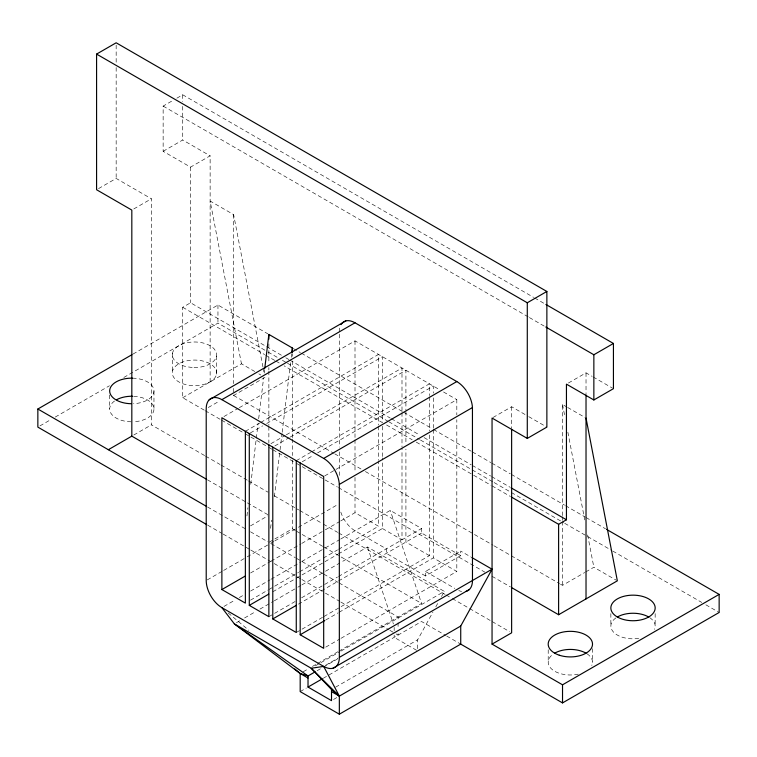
<?xml version="1.0" encoding="UTF-8"?>
<svg xmlns="http://www.w3.org/2000/svg" width="757" height="757" viewBox="0 0 757 757"><rect width="100%" height="100%" fill="white"/><g stroke="black" fill="none" stroke-linecap="round" stroke-linejoin="round"><path stroke-width="0.57" stroke-dasharray="3.79 2.84" d="M246.933 515.952L247.918 507.748M250.747 484.329L258.109 423.428M258.676 418.744L263.625 377.752M264.193 373.069L264.619 369.558M270.561 528.339L271.555 520.144M274.384 496.724L279.901 451.049M280.043 449.876L282.03 433.477M282.172 432.304L290.66 362.035M291.227 357.351L291.653 353.841M417.656 648.683L417.656 639.797L432.985 611.987M435.824 606.84L438.653 601.683M441.492 596.535L444.331 591.387L367.486 547.018L340.858 562.394M210.134 381.897L210.134 155.828L190.556 167.136L163.143 151.305L163.143 106.094L172.937 100.444M176.854 98.183L182.721 94.795L533.628 297.387M98.542 188.607L116.162 178.434L151.4 198.779L151.4 424.847L204.617 455.572M163.143 151.305L182.721 140.007L210.134 155.828M133.781 208.951L151.4 198.779M204.229 410.133L182.721 397.718L182.721 307.295L190.556 302.772L281.708 355.402M133.024 354.068L217.959 305.033L267.798 333.809M39.894 425.926L51.154 419.425M55.252 417.06L109.491 385.748M123.817 377.478L217.959 323.116L267.06 351.466M182.721 397.718L241.455 363.805L254.74 371.479M133.781 435.02L151.4 424.847M208.27 407.512L219.53 401.011M233.629 388.369L233.629 395.457L264.95 377.374M223.93 416.558L238.266 408.278M239.288 407.692L355.005 340.877L439.448 389.628M245.372 431.301L259.708 423.031M260.73 422.434L378.5 354.446L378.5 425.046M250.312 432.976L262.603 425.879M266.701 423.513L382.417 356.708L382.417 422.605L284.121 365.83M270.911 443.687L285.247 435.407M286.278 434.811L401.995 368.006L401.995 411.543M274.829 445.949L289.165 437.669M290.186 437.073L405.913 370.268L405.913 410.275M296.271 460.691L310.607 452.412M311.638 451.825L429.399 383.827L429.399 395.599M302.242 461.77L313.502 455.269M317.599 452.904L433.316 386.089L433.316 393.148M324.706 475.926L334.944 470.012M335.976 469.416L456.812 399.658L456.812 414.95M250.482 525.888L267.846 515.858M295.41 530.591L292.363 528.831L268.867 542.4L295.315 557.672M207.238 579.919L222.605 571.043M223.627 570.456L246.157 557.445M247.179 556.859L269.71 543.848M270.732 543.261L273.807 541.482M274.829 540.895L297.359 527.884M298.381 527.298L338.322 504.238M493.025 417.495L511.628 406.755L527.733 416.057M568.403 383.023L586.022 372.851L592.116 376.361M250.558 572.992L270.012 561.76M271.034 561.164L300.728 544.028M301.759 543.431L324.289 530.42M325.311 529.834L339.647 521.554M340.669 520.967L355.005 512.688L378.5 526.247L378.5 461.524M223.93 606.452L235.19 599.951M239.288 597.585L244.407 594.624M250.558 591.075L270.012 579.843M271.034 579.256L300.728 562.11M301.759 561.514L324.289 548.513M325.311 547.917L339.647 539.637M340.669 539.05L390.243 510.426L421.573 528.509L421.573 533.032L460.729 555.638L460.729 551.115L470.835 556.953M250.491 600.159L267.902 590.1M268.924 589.514L298.627 572.368M299.649 571.772L322.179 558.77M323.201 558.174L337.537 549.904M338.559 549.308L378.5 526.247M272.842 591.775L295.372 578.764M296.271 578.244L337.821 554.256M338.379 553.935L382.417 528.509L382.417 457.909M236.402 622.699L240.499 620.333M244.596 617.967L255.857 611.467M259.954 609.101L273.268 601.408M274.289 600.821L296.82 587.811M297.851 587.224L300.917 585.445M301.948 584.858L324.469 571.847M325.501 571.261L339.836 562.981M268.867 616.671L295.495 601.304M301.636 597.756L337.48 577.061M338.502 576.474L421.573 528.509M298.381 604.152L421.573 533.032M296.271 632.502L322.898 617.125M323.92 616.539L429.399 555.638L429.399 432.077M325.794 619.983L338.076 612.886M339.108 612.29L433.316 557.9L456.812 571.459L456.812 419.662M460.729 555.638L425.491 575.982L425.491 571.459L460.729 551.115M325.728 647.14L340.063 638.861M341.095 638.274L456.812 571.459M303.245 671.743L308.345 668.8M312.423 666.444L316.502 664.088M317.524 663.501L337.915 651.73M338.937 651.143L421.573 603.433L390.243 510.426M315.3 665.886L339.884 651.692M340.905 651.105L444.331 591.387M325.728 665.223L338.019 658.136M317.145 670.702L322.208 667.769M323.22 667.191L337.414 658.997M300.188 691.595L306.311 688.066M323.22 678.3L421.573 621.516L445.665 635.426M335.569 687.186L417.656 639.797M333.544 699.468L337.594 697.131M560.483 584.167L562.527 585.35L584.764 572.51M585.767 571.932L593.857 567.267L616.321 580.241M534.66 297.974L544.889 303.888M163.143 106.094L528.377 316.956M529.398 317.552L544.747 326.409M593.128 376.948L612.413 388.086M262.953 366.984L233.629 214.61L210.134 201.04L241.455 363.805M562.527 515.612L562.527 404.493L566.615 406.859M567.636 407.446L585 417.467M528.746 416.643L546.866 427.099M443.536 391.984L456.812 399.658M293.224 348.485L300.368 352.611M301.39 353.197L402.762 411.723M403.784 412.319L432.455 428.869M433.477 429.456L471.365 451.333M472.387 451.92L490.82 462.565M491.842 463.152L510.275 473.797M511.297 474.384L564.542 505.127M565.564 505.714L585.019 516.946M586.041 517.542L605.496 528.774M285.805 357.768L288.881 359.537M289.903 360.133L390.281 418.082M391.303 418.668L419.984 435.228M424.081 437.593L471.195 464.798M472.217 465.385L490.65 476.03M491.681 476.626L510.114 487.262M268.082 352.052L278.311 357.957M282.399 360.323L286.496 362.679M287.518 363.275L387.754 421.147M388.776 421.734L419.463 439.448M420.485 440.044L493.1 481.972M494.132 482.559L563.681 522.718M564.703 523.305L611.751 550.471M612.773 551.058L701.758 602.44M705.855 604.796L719.15 612.479M182.721 307.295L264.666 354.598M265.688 355.194L274.905 360.512M275.927 361.098L280.024 363.464M386.543 424.97L412.149 439.751M416.246 442.116L491.019 485.284M492.041 485.871L510.473 496.516M258.818 373.835L260.862 375.018M233.629 395.457L333.723 453.254M334.745 453.84L361.307 469.17M365.394 471.535L493.072 545.248M494.094 545.835L559.461 583.581M205.261 410.729L220.618 419.596M221.64 420.192L244.18 433.193M245.202 433.789L267.732 446.8M268.763 447.387L271.829 449.166M272.851 449.753L295.391 462.764M296.413 463.36L337.385 487.006M338.407 487.603L484.868 572.16M492.041 576.295L510.473 586.94M382.417 528.509L401.995 539.817L401.995 448.03M429.399 555.638L405.913 542.078L405.913 449.109M425.491 571.459L454.787 588.378M425.491 575.982L386.335 553.376L386.335 548.853L355.005 530.771A22.152 12.784 60 0 1 340.697 511.779M205.639 456.159L219.965 464.429M220.987 465.025L247.596 480.383M248.618 480.979L268.063 492.201M274.204 495.75L298.769 509.925M299.791 510.521L322.302 523.513M323.324 524.109L337.65 532.379M338.682 532.966L445.107 594.415M446.128 595.002L451.248 597.964M452.27 598.55L468.649 608.003M469.671 608.6L491.161 621.005M492.182 621.592L509.584 631.641M207.503 479.843L246.366 502.279M247.388 502.866L267.846 514.675M296.432 531.187L322.879 546.45M323.901 547.046L421.573 603.433M446.668 636.012L460.729 644.122M207.532 506.982L245.372 528.831M250.482 531.783L267.846 541.804M296.337 558.259L322.785 573.532M323.807 574.118L338.048 582.341M339.07 582.928L398.078 616.993L398.078 621.516M207.73 525.188L222.056 533.458M223.078 534.045L249.687 549.412M250.709 549.998L273.23 563M274.252 563.587L300.86 578.954M301.882 579.54L324.393 592.542M325.415 593.128L339.742 601.399M340.773 601.995L388.871 629.767M389.893 630.354L395.012 633.306M396.034 633.902L398.078 635.085L398.078 632.824M416.634 650.32L394.16 637.337L394.16 635.123M228.179 612.933L248.883 630.354M367.486 547.018L393.413 623.995M562.527 404.493L564.977 417.192M567.864 432.2L584.745 519.936M587.631 534.944L593.857 567.267M263.171 368.139L264.061 372.756M655.155 613.605L655.155 626.039M610.861 613.605L610.861 626.039M592.513 648.645L592.513 662.205M586.022 372.851L586.022 393.716M562.527 516.794L562.527 520.333M562.527 521.516L562.527 585.35M548.21 649.771L548.21 662.205M511.628 406.755L511.628 427.951M433.316 397.86L433.316 428.453M433.316 429.635L433.316 557.9M429.399 396.772L429.399 430.903M405.913 411.458L405.913 444.406M401.995 412.726L401.995 446.848M398.078 622.651L398.078 628.301M394.16 627.345L394.16 630.676M382.417 426.238L382.417 456.802M378.5 426.229L378.5 460.351M355.005 340.877L355.005 438.549M355.005 439.732L355.005 472.68M355.005 477.383L355.005 512.688M339.344 334.187L339.344 447.16M339.344 451.863L339.344 475.405M292.363 353.888L292.363 356.254M292.363 360.985L292.363 437.82M292.363 438.994L292.363 455.544M292.363 460.275L292.363 528.831M268.867 343.877L268.867 362.783M268.867 367.514L268.867 369.88M268.867 371.062L268.867 425.434M268.867 426.617L268.867 443.167M233.629 214.61L233.629 383.638M217.959 305.033L217.959 323.116M216.502 356.064L216.502 374.147A22.152 12.784 0 0 1 181.51 383.222A22.152 12.784 0 0 1 185.399 361.184A22.152 12.784 0 0 1 216.502 374.147M190.556 167.136L190.556 302.772M182.721 94.795L182.721 101.75M182.721 106.387L182.721 140.007M172.435 353.472L172.435 371.555M153.964 391.341L153.964 409.423M116.162 45.155L116.162 62.85M116.162 67.562L116.162 178.434M109.68 395.05L109.68 408.619M461.647 591.454A22.152 12.784 60 0 1 458.77 590.536M339.344 331.84A22.152 12.784 60 0 1 340.111 326.693M649.657 617.608A22.152 12.784 0 0 1 654.408 629.351M638.738 638.388A22.152 12.784 0 0 1 614.201 632.786A22.152 12.784 0 0 1 616.359 617.608M587.006 653.774A22.152 12.784 0 0 1 591.756 665.517M578.291 674.146A22.152 12.784 0 0 1 552.184 669.519A22.152 12.784 0 0 1 553.708 653.774M133.667 396.28A22.152 12.784 0 0 1 153.974 409.092A22.152 12.784 0 0 1 133.44 421.772M131.122 421.8A22.152 12.784 0 0 1 111.657 414.316A22.152 12.784 0 0 1 114.686 400.917M132.522 378.15A22.152 12.784 0 0 1 153.964 390.669A22.152 12.784 0 0 1 133.44 403.689M192.221 367.486L186.6 366.719A22.152 12.784 0 0 1 178.359 345.996A22.152 12.784 0 0 1 214.676 349.526L216.332 352.724A22.152 12.784 0 0 1 192.221 367.486"/><path stroke-width="1.14" d="M264.761 368.385L268.867 334.414L292.363 347.983L292.363 352.705M291.795 352.667L292.363 347.983M294.785 668.97L300.188 673.512L300.188 691.595L339.344 714.201L460.729 644.122L460.729 626.039L492.05 569.207L471.838 557.531M206.481 479.247L131.822 436.146L131.822 210.086L96.584 189.742L96.584 54.097L116.162 42.799L546.866 291.464L546.866 427.099L527.288 438.407L492.05 418.063L492.05 644.122L562.527 684.811L719.15 594.387L719.15 612.479L562.527 702.903L460.729 644.122M206.708 524.592L37.85 427.109L37.85 409.017L132.002 354.664M108.327 449.715L131.822 436.146M209.206 399.791L345.798 320.93M308.023 678.035L300.188 673.512L234.358 623.882L221.877 607.634A22.152 12.784 60 0 1 206.216 580.505L206.216 408.695A22.152 12.784 60 0 1 221.877 399.658L355.005 322.794L456.812 381.566A22.152 12.784 60 0 1 472.444 407.55L472.472 580.505A22.152 12.784 60 0 1 466.019 591.406M96.584 54.097L527.288 302.772L546.866 291.464M221.877 399.658L323.684 458.43L456.812 381.566M339.344 714.201L339.344 696.118L311.203 668.251L331.509 689.523L331.509 700.641L308.023 687.072L308.023 675.963L234.358 623.882L311.203 668.251L323.684 666.406A22.152 12.784 60 0 0 339.344 657.36L339.316 484.414L472.444 407.55M545.769 327.005L593.857 354.759L613.435 343.46L613.435 388.672L593.857 399.97L566.444 384.149L566.444 519.785L558.609 524.308L511.495 497.112M300.188 462.953L300.188 634.763L323.684 648.323L323.684 476.513L221.877 417.741L221.877 589.552L245.429 575.954M249.29 433.562L249.29 605.373L268.744 594.141M272.785 447.132L272.785 618.933L296.337 605.335M300.188 634.763L324.762 620.57M339.344 657.36L492.05 569.207M315.111 671.866L308.023 675.963L300.188 673.512M332.891 668.27L469.482 589.41M308.023 687.072L322.208 678.887M460.729 626.039L339.344 696.118L331.509 691.595M492.05 644.122L511.628 632.824L511.628 429.124M511.495 587.536L558.609 614.731L617.343 580.827L586.022 418.063M545.911 304.475L613.435 343.46M606.518 529.361L719.15 594.387M511.136 487.858L566.444 519.785M37.85 409.017L206.51 506.395M221.877 589.552L245.372 603.111L245.372 431.301M249.29 605.373L268.867 616.671L268.867 444.87M272.785 618.933L296.271 632.502L296.271 460.691M221.877 607.634L323.684 666.406L339.344 696.118L331.509 689.523M593.857 354.759L593.857 399.97M586.022 394.87L586.022 598.91M562.527 684.811L562.527 702.903M558.609 524.308L558.609 614.731M527.288 302.772L527.288 438.407M268.867 334.414L268.867 339.145M323.684 458.43A22.152 12.784 60 0 1 339.316 484.414M341.047 324.611A22.152 12.784 60 0 1 355.005 322.794M617.343 616.993A22.152 12.784 0 0 0 654.408 611.268A22.152 12.784 0 0 0 627.279 595.598A22.152 12.784 0 0 0 617.343 616.993A22.152 12.784 0 0 1 648.673 616.993M554.701 653.168A22.152 12.784 0 0 1 586.022 653.168M116.663 399.696A22.152 12.784 0 0 1 132.522 396.242M131.122 403.718A22.152 12.784 0 0 1 109.68 390.536A22.152 12.784 0 0 1 132.522 378.15M559.281 655.202A22.152 12.784 0 0 0 592.513 644.122A22.152 12.784 0 0 0 559.281 633.051A22.152 12.784 0 0 0 559.281 655.202"/></g></svg>
